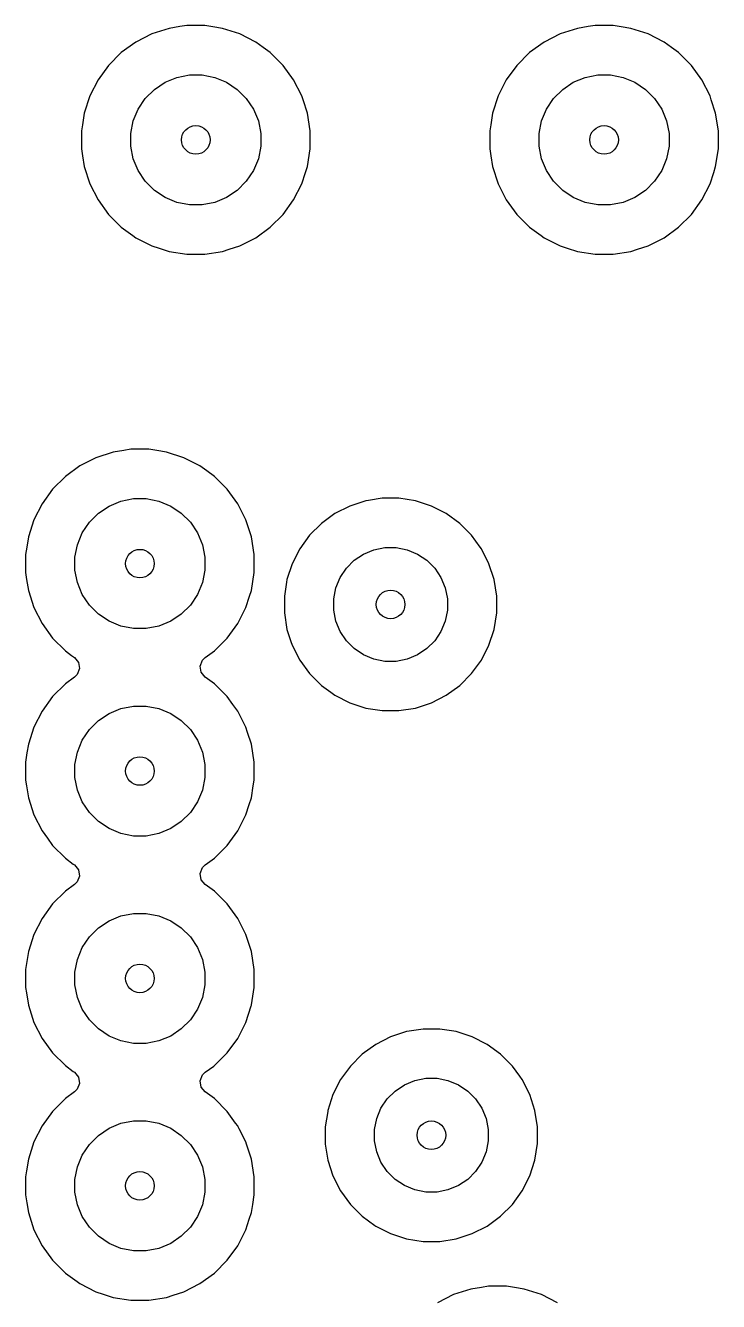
# Model space of a CAD drawing. Extents: x 70.6 to 149.6, y -117.6 to -52.5.
# Drawn here: x 104 to 112.49, y -85.78 to -70.15 of the extents above; entities that cross this region are included whole.
import ezdxf

# ---------------------------------------------------------------- set-up
doc = ezdxf.new("R2010")
doc.units = 0
doc.layers.add('BLACK', color=7, linetype='CONTINUOUS')

msp = doc.modelspace()

# ---------------------------------------------------------------- linework, layer by layer
at = {"layer": 'BLACK', "linetype": 'CONTINUOUS'}
for p, q in [((105.891026, -70.164464), (105.760383, -70.185155)), ((105.978118, -70.15067), (105.891026, -70.164464)), ((106.198562, -70.15067), (105.978118, -70.15067)), ((106.29533, -70.165996), (106.198562, -70.15067)), ((110.891026, -70.164464), (110.760383, -70.185155)), ((110.978118, -70.15067), (110.891026, -70.164464)), ((111.198562, -70.15067), (110.978118, -70.15067)), ((111.29533, -70.165996), (111.198562, -70.15067)), ((105.550733, -70.253275), (105.354316, -70.353355)), ((105.760383, -70.185155), (105.550733, -70.253275)), ((106.416296, -70.185155), (106.29533, -70.165996)), ((106.625946, -70.253275), (106.416296, -70.185155)), ((106.822363, -70.353355), (106.625946, -70.253275)), ((110.550733, -70.253275), (110.354316, -70.353355)), ((110.760383, -70.185155), (110.550733, -70.253275)), ((111.416296, -70.185155), (111.29533, -70.165996)), ((111.625946, -70.253275), (111.416296, -70.185155)), ((111.822363, -70.353355), (111.625946, -70.253275)), ((105.354315, -70.353356), (105.175976, -70.482927)), ((105.354316, -70.353355), (105.354315, -70.353356)), ((106.822364, -70.353356), (106.822363, -70.353355)), ((106.911533, -70.418141), (106.822364, -70.353356)), ((107.000705, -70.482928), (106.911533, -70.418141)), ((110.354315, -70.353356), (110.175976, -70.482927)), ((110.354316, -70.353355), (110.354315, -70.353356)), ((111.822364, -70.353356), (111.822363, -70.353355)), ((111.911533, -70.418141), (111.822364, -70.353356)), ((112.000705, -70.482928), (111.911533, -70.418141)), ((105.175973, -70.482929), (105.020099, -70.638803)), ((105.175976, -70.482927), (105.175973, -70.482929)), ((107.156582, -70.638805), (107.000705, -70.482928)), ((110.175973, -70.482929), (110.020099, -70.638803)), ((110.175976, -70.482927), (110.175973, -70.482929)), ((112.156582, -70.638805), (112.000705, -70.482928)), ((105.020097, -70.638806), (104.890526, -70.817145)), ((105.020099, -70.638803), (105.020097, -70.638806)), ((105.711223, -70.845633), (105.856112, -70.785618)), ((105.856112, -70.785618), (106.009926, -70.755022)), ((106.009926, -70.755022), (106.166754, -70.755022)), ((106.166754, -70.755022), (106.320568, -70.785618)), ((106.320568, -70.785618), (106.465457, -70.845633)), ((107.286155, -70.817148), (107.156582, -70.638805)), ((110.020097, -70.638806), (109.890526, -70.817145)), ((110.020099, -70.638803), (110.020097, -70.638806)), ((110.711223, -70.845633), (110.856112, -70.785618)), ((110.856112, -70.785618), (111.009926, -70.755022)), ((111.009926, -70.755022), (111.166754, -70.755022)), ((111.166754, -70.755022), (111.320568, -70.785618)), ((111.320568, -70.785618), (111.465457, -70.845633)), ((112.286155, -70.817148), (112.156582, -70.638805)), ((104.890525, -70.817146), (104.790445, -71.013563)), ((104.890526, -70.817145), (104.890525, -70.817146)), ((105.469932, -71.043655), (105.580825, -70.932762)), ((105.580825, -70.932762), (105.711223, -70.845633)), ((106.465457, -70.845633), (106.595855, -70.932762)), ((106.595855, -70.932762), (106.706748, -71.043655)), ((107.386235, -71.013564), (107.286155, -70.817148)), ((109.890525, -70.817146), (109.790445, -71.013563)), ((109.890526, -70.817145), (109.890525, -70.817146)), ((110.469932, -71.043655), (110.580825, -70.932762)), ((110.580825, -70.932762), (110.711223, -70.845633)), ((111.465457, -70.845633), (111.595855, -70.932762)), ((111.595855, -70.932762), (111.706748, -71.043655)), ((112.386235, -71.013564), (112.286155, -70.817148)), ((104.790445, -71.013563), (104.722325, -71.223213)), ((105.382803, -71.174053), (105.469932, -71.043655)), ((106.706748, -71.043655), (106.793877, -71.174053)), ((107.401062, -71.059198), (107.386235, -71.013564)), ((107.454354, -71.223213), (107.401062, -71.059198)), ((109.790445, -71.013563), (109.722325, -71.223213)), ((110.382803, -71.174053), (110.469932, -71.043655)), ((111.706748, -71.043655), (111.793877, -71.174053)), ((112.401062, -71.059198), (112.386235, -71.013564)), ((112.454354, -71.223213), (112.401062, -71.059198)), ((104.722325, -71.223213), (104.699335, -71.368371)), ((105.322788, -71.318942), (105.382803, -71.174053)), ((106.793877, -71.174053), (106.853892, -71.318942)), ((107.454354, -71.223218), (107.454354, -71.223213)), ((107.454355, -71.223219), (107.454354, -71.223218)), ((107.48884, -71.440948), (107.454355, -71.223219)), ((109.722325, -71.223213), (109.699335, -71.368371)), ((110.322788, -71.318942), (110.382803, -71.174053)), ((111.793877, -71.174053), (111.853892, -71.318942)), ((112.454354, -71.223218), (112.454354, -71.223213)), ((112.454355, -71.223219), (112.454354, -71.223218)), ((112.48884, -71.440948), (112.454355, -71.223219)), ((104.699335, -71.368371), (104.68784, -71.440948)), ((105.292192, -71.472756), (105.322788, -71.318942)), ((106.853892, -71.318942), (106.884488, -71.472756)), ((109.699335, -71.368371), (109.68784, -71.440948)), ((110.292192, -71.472756), (110.322788, -71.318942)), ((111.853892, -71.318942), (111.884488, -71.472756)), ((104.68784, -71.440948), (104.68784, -71.661392)), ((105.292192, -71.629584), (105.292192, -71.472756)), ((106.884488, -71.472756), (106.884488, -71.629584)), ((107.48884, -71.661392), (107.48884, -71.440948)), ((109.68784, -71.440948), (109.68784, -71.661392)), ((110.292192, -71.629584), (110.292192, -71.472756)), ((111.884488, -71.472756), (111.884488, -71.629584)), ((112.48884, -71.661392), (112.48884, -71.440948)), ((104.68784, -71.661392), (104.701341, -71.746635)), ((105.322788, -71.783398), (105.292192, -71.629584)), ((106.884488, -71.629584), (106.853892, -71.783398)), ((107.454355, -71.879121), (107.48884, -71.661392)), ((109.68784, -71.661392), (109.701341, -71.746635)), ((110.322788, -71.783398), (110.292192, -71.629584)), ((111.884488, -71.629584), (111.853892, -71.783398)), ((112.454355, -71.879121), (112.48884, -71.661392)), ((104.701341, -71.746635), (104.722325, -71.879126)), ((104.722325, -71.879126), (104.790445, -72.088776)), ((105.382803, -71.928287), (105.322788, -71.783398)), ((106.853892, -71.783398), (106.793877, -71.928287)), ((107.431708, -71.948822), (107.454354, -71.879126)), ((107.454354, -71.879126), (107.454355, -71.879121)), ((109.701341, -71.746635), (109.722325, -71.879126)), ((109.722325, -71.879126), (109.790445, -72.088776)), ((110.382803, -71.928287), (110.322788, -71.783398)), ((111.853892, -71.783398), (111.793877, -71.928287)), ((112.431708, -71.948822), (112.454354, -71.879126)), ((112.454354, -71.879126), (112.454355, -71.879121)), ((105.469932, -72.058685), (105.382803, -71.928287)), ((106.793877, -71.928287), (106.706748, -72.058685)), ((107.386235, -72.088776), (107.431708, -71.948822)), ((110.469932, -72.058685), (110.382803, -71.928287)), ((111.793877, -71.928287), (111.706748, -72.058685)), ((112.386235, -72.088776), (112.431708, -71.948822)), ((104.790445, -72.088776), (104.890525, -72.285193)), ((105.580825, -72.169578), (105.469932, -72.058685)), ((105.711223, -72.256707), (105.580825, -72.169578)), ((106.595855, -72.169578), (106.465457, -72.256707)), ((106.706748, -72.058685), (106.595855, -72.169578)), ((107.286155, -72.285192), (107.386235, -72.088776)), ((109.790445, -72.088776), (109.890525, -72.285193)), ((110.580825, -72.169578), (110.469932, -72.058685)), ((110.711223, -72.256707), (110.580825, -72.169578)), ((111.595855, -72.169578), (111.465457, -72.256707)), ((111.706748, -72.058685), (111.595855, -72.169578)), ((112.286155, -72.285192), (112.386235, -72.088776)), ((104.890525, -72.285193), (104.890526, -72.285194)), ((104.890526, -72.285194), (105.020098, -72.463535)), ((105.856112, -72.316722), (105.711223, -72.256707)), ((106.009926, -72.347318), (105.856112, -72.316722)), ((106.166754, -72.347318), (106.009926, -72.347318)), ((106.320568, -72.316722), (106.166754, -72.347318)), ((106.465457, -72.256707), (106.320568, -72.316722)), ((107.156582, -72.463535), (107.286155, -72.285192)), ((109.890525, -72.285193), (109.890526, -72.285194)), ((109.890526, -72.285194), (110.020098, -72.463535)), ((110.856112, -72.316722), (110.711223, -72.256707)), ((111.009926, -72.347318), (110.856112, -72.316722)), ((111.166754, -72.347318), (111.009926, -72.347318)), ((111.320568, -72.316722), (111.166754, -72.347318)), ((111.465457, -72.256707), (111.320568, -72.316722)), ((112.156582, -72.463535), (112.286155, -72.285192)), ((105.020098, -72.463535), (105.175975, -72.619412)), ((107.000705, -72.619412), (107.156582, -72.463535)), ((110.020098, -72.463535), (110.175975, -72.619412)), ((112.000705, -72.619412), (112.156582, -72.463535)), ((105.175975, -72.619412), (105.318965, -72.723299)), ((106.822362, -72.748985), (107.000705, -72.619412)), ((110.175975, -72.619412), (110.318965, -72.723299)), ((111.822362, -72.748985), (112.000705, -72.619412)), ((105.318965, -72.723299), (105.354315, -72.748983)), ((105.354315, -72.748983), (105.354316, -72.748984)), ((105.354316, -72.748984), (105.354318, -72.748985)), ((105.354318, -72.748985), (105.550734, -72.849065)), ((106.625946, -72.849065), (106.822362, -72.748985)), ((110.318965, -72.723299), (110.354315, -72.748983)), ((110.354315, -72.748983), (110.354316, -72.748984)), ((110.354316, -72.748984), (110.354318, -72.748985)), ((110.354318, -72.748985), (110.550734, -72.849065)), ((111.625946, -72.849065), (111.822362, -72.748985)), ((105.550734, -72.849065), (105.637852, -72.877371)), ((105.637852, -72.877371), (105.760383, -72.917184)), ((105.760383, -72.917184), (105.760388, -72.917184)), ((105.760388, -72.917184), (105.760389, -72.917185)), ((105.760389, -72.917185), (105.978118, -72.95167)), ((105.978118, -72.95167), (105.978122, -72.95167)), ((105.978122, -72.95167), (106.198558, -72.95167)), ((106.198558, -72.95167), (106.198562, -72.95167)), ((106.198562, -72.95167), (106.416291, -72.917185)), ((106.416291, -72.917185), (106.416292, -72.917184)), ((106.416292, -72.917184), (106.416296, -72.917184)), ((106.416296, -72.917184), (106.496896, -72.890995)), ((106.496896, -72.890995), (106.625946, -72.849065)), ((110.550734, -72.849065), (110.637852, -72.877371)), ((110.637852, -72.877371), (110.760383, -72.917184)), ((110.760383, -72.917184), (110.760388, -72.917184)), ((110.760388, -72.917184), (110.760389, -72.917185)), ((110.760389, -72.917185), (110.978118, -72.95167)), ((110.978118, -72.95167), (110.978122, -72.95167)), ((110.978122, -72.95167), (111.198558, -72.95167)), ((111.198558, -72.95167), (111.198562, -72.95167)), ((111.198562, -72.95167), (111.416291, -72.917185)), ((111.416291, -72.917185), (111.416292, -72.917184)), ((111.416292, -72.917184), (111.416296, -72.917184)), ((111.416296, -72.917184), (111.496896, -72.890995)), ((111.496896, -72.890995), (111.625946, -72.849065)), ((104.865733, -75.443275), (104.669316, -75.543355)), ((105.075383, -75.375155), (104.865733, -75.443275)), ((105.206026, -75.354464), (105.075383, -75.375155)), ((105.293118, -75.34067), (105.206026, -75.354464)), ((105.513562, -75.34067), (105.293118, -75.34067)), ((105.61033, -75.355996), (105.513562, -75.34067)), ((105.731296, -75.375155), (105.61033, -75.355996)), ((105.940946, -75.443275), (105.731296, -75.375155)), ((106.137363, -75.543355), (105.940946, -75.443275)), ((104.669315, -75.543356), (104.490976, -75.672927)), ((104.669316, -75.543355), (104.669315, -75.543356)), ((106.137364, -75.543356), (106.137363, -75.543355)), ((106.222211, -75.605001), (106.137364, -75.543356)), ((106.315705, -75.672928), (106.222211, -75.605001)), ((104.490973, -75.672929), (104.335099, -75.828803)), ((104.490976, -75.672927), (104.490973, -75.672929)), ((106.471582, -75.828805), (106.315705, -75.672928)), ((104.335097, -75.828806), (104.205526, -76.007145)), ((104.335099, -75.828803), (104.335097, -75.828806)), ((105.171112, -75.975618), (105.324926, -75.945022)), ((105.324926, -75.945022), (105.481754, -75.945022)), ((105.481754, -75.945022), (105.635568, -75.975618)), ((106.601155, -76.007148), (106.471582, -75.828805)), ((108.370988, -75.94067), (108.202503, -75.967355)), ((108.575692, -75.94067), (108.370988, -75.94067)), ((108.777874, -75.972693), (108.575692, -75.94067)), ((104.205525, -76.007146), (104.105445, -76.203563)), ((104.205526, -76.007145), (104.205525, -76.007146)), ((104.895825, -76.122762), (105.026223, -76.035633)), ((105.026223, -76.035633), (105.171112, -75.975618)), ((105.635568, -75.975618), (105.780457, -76.035633)), ((105.780457, -76.035633), (105.910855, -76.122762)), ((106.701235, -76.203564), (106.601155, -76.007148)), ((107.974115, -76.035952), (107.791727, -76.128884)), ((107.974127, -76.035948), (107.974115, -76.035952)), ((108.168805, -75.972693), (107.974127, -76.035948)), ((108.202503, -75.967355), (108.168805, -75.972693)), ((108.972559, -76.03595), (108.777874, -75.972693)), ((108.97256, -76.03595), (108.972559, -76.03595)), ((108.972564, -76.035952), (108.97256, -76.03595)), ((109.154952, -76.128884), (108.972564, -76.035952)), ((104.105445, -76.203563), (104.037325, -76.413213)), ((104.697803, -76.364053), (104.784932, -76.233655)), ((104.784932, -76.233655), (104.895825, -76.122762)), ((105.910855, -76.122762), (106.021748, -76.233655)), ((106.021748, -76.233655), (106.108877, -76.364053)), ((106.729541, -76.290682), (106.701235, -76.203564)), ((107.626119, -76.249205), (107.481375, -76.393949)), ((107.626127, -76.249198), (107.626119, -76.249205)), ((107.791727, -76.128884), (107.626127, -76.249198)), ((109.320552, -76.249198), (109.154952, -76.128884)), ((109.32056, -76.249205), (109.320552, -76.249198)), ((109.465304, -76.393949), (109.32056, -76.249205)), ((104.037325, -76.413213), (104.017372, -76.539194)), ((104.637788, -76.508942), (104.697803, -76.364053)), ((106.108877, -76.364053), (106.168892, -76.508942)), ((106.769354, -76.413213), (106.729541, -76.290682)), ((106.769354, -76.413218), (106.769354, -76.413213)), ((106.769355, -76.413219), (106.769354, -76.413218)), ((106.80384, -76.630948), (106.769355, -76.413219)), ((107.481368, -76.393957), (107.361054, -76.559557)), ((107.481375, -76.393949), (107.481368, -76.393957)), ((109.465311, -76.393957), (109.465304, -76.393949)), ((109.570832, -76.539196), (109.465311, -76.393957)), ((104.017372, -76.539194), (104.00284, -76.630948)), ((104.607192, -76.662756), (104.637788, -76.508942)), ((106.168892, -76.508942), (106.199488, -76.662756)), ((107.361054, -76.559557), (107.268122, -76.741945)), ((108.143362, -76.623825), (108.270141, -76.571312)), ((108.270141, -76.571312), (108.404728, -76.544541)), ((108.404728, -76.544541), (108.541952, -76.544541)), ((108.541952, -76.544541), (108.676539, -76.571312)), ((108.676539, -76.571312), (108.803318, -76.623825)), ((109.585627, -76.55956), (109.570832, -76.539196)), ((109.67856, -76.741951), (109.585627, -76.55956)), ((104.00284, -76.630948), (104.00284, -76.851392)), ((104.607192, -76.819584), (104.607192, -76.662756)), ((106.199488, -76.662756), (106.199488, -76.819584)), ((106.80384, -76.851392), (106.80384, -76.630948)), ((107.932233, -76.797095), (108.029265, -76.700063)), ((108.029265, -76.700063), (108.143362, -76.623825)), ((108.803318, -76.623825), (108.917415, -76.700063)), ((108.917415, -76.700063), (109.014447, -76.797095)), ((104.00284, -76.851392), (104.016341, -76.936635)), ((104.637788, -76.973398), (104.607192, -76.819584)), ((106.199488, -76.819584), (106.168892, -76.973398)), ((106.769355, -77.069121), (106.80384, -76.851392)), ((107.268118, -76.741957), (107.204863, -76.936635)), ((107.268122, -76.741945), (107.268118, -76.741957)), ((107.855995, -76.911192), (107.932233, -76.797095)), ((109.014447, -76.797095), (109.090685, -76.911192)), ((109.741817, -76.936636), (109.67856, -76.741951)), ((104.016341, -76.936635), (104.037325, -77.069126)), ((104.697803, -77.118287), (104.637788, -76.973398)), ((106.168892, -76.973398), (106.108877, -77.118287)), ((107.200024, -76.967189), (107.17284, -77.138818)), ((107.204863, -76.936635), (107.200024, -76.967189)), ((107.776711, -77.172558), (107.803482, -77.037971)), ((107.803482, -77.037971), (107.855995, -76.911192)), ((109.090685, -76.911192), (109.143198, -77.037971)), ((109.143198, -77.037971), (109.169969, -77.172558)), ((109.77384, -77.138818), (109.741817, -76.936636)), ((104.037325, -77.069126), (104.105445, -77.278776)), ((104.784932, -77.248685), (104.697803, -77.118287)), ((106.108877, -77.118287), (106.021748, -77.248685)), ((106.701235, -77.278776), (106.746709, -77.138818)), ((106.746709, -77.138818), (106.769355, -77.069121)), ((107.17284, -77.138818), (107.17284, -77.343522)), ((107.776711, -77.309782), (107.776711, -77.172558)), ((109.169969, -77.172558), (109.169969, -77.309782)), ((109.77384, -77.343522), (109.77384, -77.138818)), ((104.105445, -77.278776), (104.205525, -77.475193)), ((104.895825, -77.359578), (104.784932, -77.248685)), ((106.021748, -77.248685), (105.910855, -77.359578)), ((106.601155, -77.475192), (106.701235, -77.278776)), ((107.17284, -77.343522), (107.204863, -77.545704)), ((107.803482, -77.444369), (107.776711, -77.309782)), ((109.169969, -77.309782), (109.143198, -77.444369)), ((109.741817, -77.545704), (109.77384, -77.343522)), ((104.205525, -77.475193), (104.205526, -77.475194)), ((104.205526, -77.475194), (104.335098, -77.653535)), ((105.026223, -77.446707), (104.895825, -77.359578)), ((105.171112, -77.506722), (105.026223, -77.446707)), ((105.324926, -77.537318), (105.171112, -77.506722)), ((105.635568, -77.506722), (105.481754, -77.537318)), ((105.780457, -77.446707), (105.635568, -77.506722)), ((105.910855, -77.359578), (105.780457, -77.446707)), ((106.471582, -77.653535), (106.601155, -77.475192)), ((107.855995, -77.571148), (107.803482, -77.444369)), ((109.143198, -77.444369), (109.090685, -77.571148)), ((104.335098, -77.653535), (104.490975, -77.809412)), ((105.481754, -77.537318), (105.324926, -77.537318)), ((106.315705, -77.809412), (106.471582, -77.653535)), ((107.204863, -77.545704), (107.253351, -77.694936)), ((107.932233, -77.685245), (107.855995, -77.571148)), ((109.090685, -77.571148), (109.014447, -77.685245)), ((109.67856, -77.740389), (109.741817, -77.545704)), ((104.490975, -77.809412), (104.566247, -77.8641)), ((106.203923, -77.890626), (106.315698, -77.809417)), ((106.315697, -77.809417), (106.315705, -77.809412)), ((106.315698, -77.809417), (106.315697, -77.809417)), ((107.253351, -77.694936), (107.268118, -77.740382)), ((107.268118, -77.740382), (107.268122, -77.740394)), ((107.268122, -77.740394), (107.361054, -77.922782)), ((108.029265, -77.782277), (107.932233, -77.685245)), ((108.143362, -77.858515), (108.029265, -77.782277)), ((108.917415, -77.782277), (108.803318, -77.858515)), ((109.014447, -77.685245), (108.917415, -77.782277)), ((109.585627, -77.92278), (109.67856, -77.740389)), ((104.566247, -77.8641), (104.602757, -77.890626)), ((104.602757, -77.890626), (104.651295, -77.950566)), ((104.651295, -77.950566), (104.663361, -78.026745)), ((106.143318, -77.995596), (106.170958, -77.923591)), ((106.170958, -77.923591), (106.203923, -77.890626)), ((107.361054, -77.922782), (107.481368, -78.088382)), ((108.270141, -77.911028), (108.143362, -77.858515)), ((108.404728, -77.937799), (108.270141, -77.911028)), ((108.541952, -77.937799), (108.404728, -77.937799)), ((108.676539, -77.911028), (108.541952, -77.937799)), ((108.803318, -77.858515), (108.676539, -77.911028)), ((109.465306, -78.088389), (109.585627, -77.92278)), ((104.602757, -78.131714), (104.490976, -78.212927)), ((104.635721, -78.09875), (104.602757, -78.131714)), ((104.663361, -78.026745), (104.635721, -78.09875)), ((106.155384, -78.071775), (106.143318, -77.995596)), ((106.203923, -78.131714), (106.155384, -78.071775)), ((106.315698, -78.212922), (106.203923, -78.131714)), ((107.481368, -78.088382), (107.481375, -78.08839)), ((107.481375, -78.08839), (107.626119, -78.233134)), ((109.320559, -78.233136), (109.465306, -78.088389)), ((104.490973, -78.212929), (104.335099, -78.368803)), ((104.490976, -78.212927), (104.490973, -78.212929)), ((106.315704, -78.212927), (106.315698, -78.212922)), ((106.315705, -78.212928), (106.315704, -78.212927)), ((106.471582, -78.368805), (106.315705, -78.212928)), ((107.626119, -78.233134), (107.626127, -78.233141)), ((107.626127, -78.233141), (107.741544, -78.316995)), ((109.15495, -78.353457), (109.320559, -78.233136)), ((104.335097, -78.368806), (104.205526, -78.547145)), ((104.335099, -78.368803), (104.335097, -78.368806)), ((106.542824, -78.466862), (106.471582, -78.368805)), ((107.741544, -78.316995), (107.79173, -78.353457)), ((107.79173, -78.353457), (107.974121, -78.44639)), ((107.974121, -78.44639), (108.168806, -78.509647)), ((108.777874, -78.509647), (108.972559, -78.44639)), ((108.972559, -78.44639), (109.15495, -78.353457)), ((104.205525, -78.547146), (104.105445, -78.743563)), ((104.205526, -78.547145), (104.205525, -78.547146)), ((104.895825, -78.662762), (105.026223, -78.575633)), ((105.026223, -78.575633), (105.171112, -78.515618)), ((105.171112, -78.515618), (105.324926, -78.485022)), ((105.324926, -78.485022), (105.481754, -78.485022)), ((105.481754, -78.485022), (105.635568, -78.515618)), ((105.635568, -78.515618), (105.780457, -78.575633)), ((105.780457, -78.575633), (105.910855, -78.662762)), ((106.601148, -78.547139), (106.542824, -78.466862)), ((106.601155, -78.547148), (106.601148, -78.547139)), ((106.701235, -78.743564), (106.601155, -78.547148)), ((108.168806, -78.509647), (108.370988, -78.54167)), ((108.370988, -78.54167), (108.370993, -78.54167)), ((108.370993, -78.54167), (108.575687, -78.54167)), ((108.575687, -78.54167), (108.575692, -78.54167)), ((108.575692, -78.54167), (108.777874, -78.509647)), ((104.105445, -78.743563), (104.037325, -78.953213)), ((104.784932, -78.773655), (104.895825, -78.662762)), ((105.910855, -78.662762), (106.021748, -78.773655)), ((106.722705, -78.809644), (106.701235, -78.743564)), ((104.637788, -79.048942), (104.697803, -78.904053)), ((104.697803, -78.904053), (104.784932, -78.773655)), ((106.021748, -78.773655), (106.108877, -78.904053)), ((106.108877, -78.904053), (106.168892, -79.048942)), ((106.769354, -78.953213), (106.722705, -78.809644)), ((104.020445, -79.059794), (104.00284, -79.170948)), ((104.037325, -78.953213), (104.020445, -79.059794)), ((104.607192, -79.202756), (104.637788, -79.048942)), ((106.168892, -79.048942), (106.199488, -79.202756)), ((106.769354, -78.953218), (106.769354, -78.953213)), ((106.769355, -78.953219), (106.769354, -78.953218)), ((106.80384, -79.170948), (106.769355, -78.953219)), ((104.00284, -79.170948), (104.00284, -79.391392)), ((104.607192, -79.359584), (104.607192, -79.202756)), ((106.199488, -79.202756), (106.199488, -79.359584)), ((106.80384, -79.391392), (106.80384, -79.170948)), ((104.637788, -79.513398), (104.607192, -79.359584)), ((106.199488, -79.359584), (106.168892, -79.513398)), ((104.00284, -79.391392), (104.014142, -79.462749)), ((104.014142, -79.462749), (104.037325, -79.609126)), ((104.697803, -79.658287), (104.637788, -79.513398)), ((106.168892, -79.513398), (106.108877, -79.658287)), ((106.769354, -79.609126), (106.792538, -79.462749)), ((106.792538, -79.462749), (106.80384, -79.391392)), ((104.037325, -79.609126), (104.105445, -79.818776)), ((104.784932, -79.788685), (104.697803, -79.658287)), ((106.108877, -79.658287), (106.021748, -79.788685)), ((106.701235, -79.818776), (106.743165, -79.689726)), ((106.743165, -79.689726), (106.769354, -79.609126)), ((104.105445, -79.818776), (104.205525, -80.015193)), ((104.895825, -79.899578), (104.784932, -79.788685)), ((106.021748, -79.788685), (105.910855, -79.899578)), ((106.601155, -80.015192), (106.701235, -79.818776)), ((105.026223, -79.986707), (104.895825, -79.899578)), ((105.171112, -80.046722), (105.026223, -79.986707)), ((105.780457, -79.986707), (105.635568, -80.046722)), ((105.910855, -79.899578), (105.780457, -79.986707)), ((104.205525, -80.015193), (104.205526, -80.015194)), ((104.205526, -80.015194), (104.270311, -80.104363)), ((104.270311, -80.104363), (104.335098, -80.193535)), ((105.324926, -80.077318), (105.171112, -80.046722)), ((105.481754, -80.077318), (105.324926, -80.077318)), ((105.635568, -80.046722), (105.481754, -80.077318)), ((106.471582, -80.193535), (106.601155, -80.015192)), ((104.335098, -80.193535), (104.490975, -80.349412)), ((106.315705, -80.349412), (106.471582, -80.193535)), ((104.490975, -80.349412), (104.588255, -80.420089)), ((104.588255, -80.420089), (104.602757, -80.430626)), ((104.602757, -80.430626), (104.651295, -80.490566)), ((106.143318, -80.535596), (106.170958, -80.463591)), ((106.170958, -80.463591), (106.203923, -80.430626)), ((106.203923, -80.430626), (106.315698, -80.349417)), ((106.315697, -80.349417), (106.315705, -80.349412)), ((106.315698, -80.349417), (106.315697, -80.349417)), ((104.663361, -80.566745), (104.635721, -80.63875)), ((104.651295, -80.490566), (104.663361, -80.566745)), ((106.155384, -80.611775), (106.143318, -80.535596)), ((106.203923, -80.671714), (106.155384, -80.611775)), ((104.490973, -80.752929), (104.335099, -80.908803)), ((104.490976, -80.752927), (104.490973, -80.752929)), ((104.602757, -80.671714), (104.490976, -80.752927)), ((104.635721, -80.63875), (104.602757, -80.671714)), ((106.315698, -80.752922), (106.203923, -80.671714)), ((106.315704, -80.752927), (106.315698, -80.752922)), ((106.315705, -80.752928), (106.315704, -80.752927)), ((106.471582, -80.908805), (106.315705, -80.752928)), ((104.335097, -80.908806), (104.205526, -81.087145)), ((104.335099, -80.908803), (104.335097, -80.908806)), ((106.601155, -81.087148), (106.471582, -80.908805)), ((104.205525, -81.087146), (104.105445, -81.283563)), ((104.205526, -81.087145), (104.205525, -81.087146)), ((105.026223, -81.115633), (105.171112, -81.055618)), ((105.171112, -81.055618), (105.324926, -81.025022)), ((105.324926, -81.025022), (105.481754, -81.025022)), ((105.481754, -81.025022), (105.635568, -81.055618)), ((105.635568, -81.055618), (105.780457, -81.115633)), ((106.701235, -81.283564), (106.601155, -81.087148)), ((104.784932, -81.313655), (104.895825, -81.202762)), ((104.895825, -81.202762), (105.026223, -81.115633)), ((105.780457, -81.115633), (105.910855, -81.202762)), ((105.910855, -81.202762), (106.021748, -81.313655)), ((104.105445, -81.283563), (104.037325, -81.493213)), ((104.697803, -81.444053), (104.784932, -81.313655)), ((106.021748, -81.313655), (106.108877, -81.444053)), ((106.721504, -81.345948), (106.701235, -81.283564)), ((106.769354, -81.493213), (106.721504, -81.345948)), ((104.037325, -81.493213), (104.014335, -81.638371)), ((104.637788, -81.588942), (104.697803, -81.444053)), ((106.108877, -81.444053), (106.168892, -81.588942)), ((106.769354, -81.493218), (106.769354, -81.493213)), ((106.769355, -81.493219), (106.769354, -81.493218)), ((106.80384, -81.710948), (106.769355, -81.493219)), ((104.014335, -81.638371), (104.00284, -81.710948)), ((104.00284, -81.710948), (104.00284, -81.931392)), ((104.607192, -81.742756), (104.637788, -81.588942)), ((106.168892, -81.588942), (106.199488, -81.742756)), ((106.80384, -81.931392), (106.80384, -81.710948)), ((104.607192, -81.899584), (104.607192, -81.742756)), ((106.199488, -81.742756), (106.199488, -81.899584)), ((104.00284, -81.931392), (104.0131, -81.996172)), ((104.0131, -81.996172), (104.037325, -82.149126)), ((104.637788, -82.053398), (104.607192, -81.899584)), ((106.199488, -81.899584), (106.168892, -82.053398)), ((106.769954, -82.145336), (106.80384, -81.931392)), ((104.037325, -82.149126), (104.105445, -82.358776)), ((104.697803, -82.198287), (104.637788, -82.053398)), ((106.168892, -82.053398), (106.108877, -82.198287)), ((106.701235, -82.358776), (106.766773, -82.157069)), ((106.766773, -82.157069), (106.769354, -82.149126)), ((106.769354, -82.149126), (106.769954, -82.145336)), ((104.784932, -82.328685), (104.697803, -82.198287)), ((104.895825, -82.439578), (104.784932, -82.328685)), ((106.021748, -82.328685), (105.910855, -82.439578)), ((106.108877, -82.198287), (106.021748, -82.328685)), ((104.105445, -82.358776), (104.205525, -82.555193)), ((105.026223, -82.526707), (104.895825, -82.439578)), ((105.910855, -82.439578), (105.780457, -82.526707)), ((106.601155, -82.555192), (106.701235, -82.358776)), ((108.668805, -82.472693), (108.474127, -82.535948)), ((108.702503, -82.467355), (108.668805, -82.472693)), ((108.870988, -82.44067), (108.702503, -82.467355)), ((109.075692, -82.44067), (108.870988, -82.44067)), ((109.277874, -82.472693), (109.075692, -82.44067)), ((109.472559, -82.53595), (109.277874, -82.472693)), ((104.205525, -82.555193), (104.205526, -82.555194)), ((104.205526, -82.555194), (104.335098, -82.733535)), ((105.171112, -82.586722), (105.026223, -82.526707)), ((105.324926, -82.617318), (105.171112, -82.586722)), ((105.481754, -82.617318), (105.324926, -82.617318)), ((105.635568, -82.586722), (105.481754, -82.617318)), ((105.780457, -82.526707), (105.635568, -82.586722)), ((106.471582, -82.733535), (106.601155, -82.555192)), ((108.291727, -82.628884), (108.126127, -82.749198)), ((108.474115, -82.535952), (108.291727, -82.628884)), ((108.474127, -82.535948), (108.474115, -82.535952)), ((109.47256, -82.53595), (109.472559, -82.53595)), ((109.472564, -82.535952), (109.47256, -82.53595)), ((109.654952, -82.628884), (109.472564, -82.535952)), ((109.820552, -82.749198), (109.654952, -82.628884)), ((104.335098, -82.733535), (104.490975, -82.889412)), ((106.315705, -82.889412), (106.471582, -82.733535)), ((108.126119, -82.749205), (107.981375, -82.893949)), ((108.126127, -82.749198), (108.126119, -82.749205)), ((109.82056, -82.749205), (109.820552, -82.749198)), ((109.965304, -82.893949), (109.82056, -82.749205)), ((104.490975, -82.889412), (104.588255, -82.960089)), ((104.588255, -82.960089), (104.602757, -82.970626)), ((104.602757, -82.970626), (104.651295, -83.030566)), ((106.170958, -83.003591), (106.203923, -82.970626)), ((106.203923, -82.970626), (106.309449, -82.893957)), ((106.309449, -82.893957), (106.315705, -82.889412)), ((107.981368, -82.893957), (107.861054, -83.059557)), ((107.981375, -82.893949), (107.981368, -82.893957)), ((109.965311, -82.893957), (109.965304, -82.893949)), ((110.056148, -83.018985), (109.965311, -82.893957)), ((104.663361, -83.106745), (104.635721, -83.17875)), ((104.651295, -83.030566), (104.663361, -83.106745)), ((106.143318, -83.075596), (106.170958, -83.003591)), ((106.155384, -83.151775), (106.143318, -83.075596)), ((107.861054, -83.059557), (107.768122, -83.241945)), ((108.529265, -83.200063), (108.643362, -83.123825)), ((108.643362, -83.123825), (108.770141, -83.071312)), ((108.770141, -83.071312), (108.904728, -83.044541)), ((108.904728, -83.044541), (109.041952, -83.044541)), ((109.041952, -83.044541), (109.176539, -83.071312)), ((109.176539, -83.071312), (109.303318, -83.123825)), ((109.303318, -83.123825), (109.417415, -83.200063)), ((110.085627, -83.05956), (110.056148, -83.018985)), ((110.17856, -83.241951), (110.085627, -83.05956)), ((104.602757, -83.211714), (104.490976, -83.292927)), ((104.635721, -83.17875), (104.602757, -83.211714)), ((106.203923, -83.211714), (106.155384, -83.151775)), ((106.315698, -83.292922), (106.203923, -83.211714)), ((107.768118, -83.241957), (107.704863, -83.436635)), ((107.768122, -83.241945), (107.768118, -83.241957)), ((108.432233, -83.297095), (108.529265, -83.200063)), ((109.417415, -83.200063), (109.514447, -83.297095)), ((110.241817, -83.436636), (110.17856, -83.241951)), ((104.490973, -83.292929), (104.335099, -83.448803)), ((104.490976, -83.292927), (104.490973, -83.292929)), ((106.315704, -83.292927), (106.315698, -83.292922)), ((106.315705, -83.292928), (106.315704, -83.292927)), ((106.471582, -83.448805), (106.315705, -83.292928)), ((107.704863, -83.436635), (107.702935, -83.448806)), ((108.303482, -83.537971), (108.355995, -83.411192)), ((108.355995, -83.411192), (108.432233, -83.297095)), ((109.514447, -83.297095), (109.590685, -83.411192)), ((109.590685, -83.411192), (109.643198, -83.537971)), ((110.27384, -83.638818), (110.241817, -83.436636)), ((104.335097, -83.448806), (104.205526, -83.627145)), ((104.335099, -83.448803), (104.335097, -83.448806)), ((105.026223, -83.655633), (105.171112, -83.595618)), ((105.171112, -83.595618), (105.324926, -83.565022)), ((105.324926, -83.565022), (105.481754, -83.565022)), ((105.481754, -83.565022), (105.635568, -83.595618)), ((105.635568, -83.595618), (105.780457, -83.655633)), ((106.575469, -83.591795), (106.471582, -83.448805)), ((106.601153, -83.627145), (106.575469, -83.591795)), ((107.702935, -83.448806), (107.67284, -83.638818)), ((108.276711, -83.672558), (108.303482, -83.537971)), ((109.643198, -83.537971), (109.669969, -83.672558)), ((104.205525, -83.627146), (104.105445, -83.823563)), ((104.205526, -83.627145), (104.205525, -83.627146)), ((104.784932, -83.853655), (104.895825, -83.742762)), ((104.895825, -83.742762), (105.026223, -83.655633)), ((105.780457, -83.655633), (105.910855, -83.742762)), ((105.910855, -83.742762), (106.021748, -83.853655)), ((106.601157, -83.627151), (106.601153, -83.627145)), ((106.607102, -83.638818), (106.601157, -83.627151)), ((106.619655, -83.663455), (106.607102, -83.638818)), ((106.701235, -83.823564), (106.619655, -83.663455)), ((107.67284, -83.638818), (107.67284, -83.843522)), ((108.276711, -83.809782), (108.276711, -83.672558)), ((109.669969, -83.672558), (109.669969, -83.809782)), ((110.27384, -83.843522), (110.27384, -83.638818)), ((104.105445, -83.823563), (104.037325, -84.033213)), ((104.697803, -83.984053), (104.784932, -83.853655)), ((106.021748, -83.853655), (106.108877, -83.984053)), ((106.710367, -83.85167), (106.701235, -83.823564)), ((106.769354, -84.033213), (106.710367, -83.85167)), ((107.67284, -83.843522), (107.674131, -83.85167)), ((107.674131, -83.85167), (107.704863, -84.045704)), ((108.303482, -83.944369), (108.276711, -83.809782)), ((109.669969, -83.809782), (109.643198, -83.944369)), ((110.241817, -84.045704), (110.27384, -83.843522)), ((104.037325, -84.033213), (104.014335, -84.178371)), ((104.637788, -84.128942), (104.697803, -83.984053)), ((106.108877, -83.984053), (106.168892, -84.128942)), ((106.769354, -84.033218), (106.769354, -84.033213)), ((106.769355, -84.033219), (106.769354, -84.033218)), ((106.80384, -84.250948), (106.769355, -84.033219)), ((107.704863, -84.045704), (107.768118, -84.240382)), ((108.355995, -84.071148), (108.303482, -83.944369)), ((108.432233, -84.185245), (108.355995, -84.071148)), ((109.590685, -84.071148), (109.514447, -84.185245)), ((109.643198, -83.944369), (109.590685, -84.071148)), ((110.17856, -84.240389), (110.241817, -84.045704)), ((104.014335, -84.178371), (104.00284, -84.250948)), ((104.607192, -84.282756), (104.637788, -84.128942)), ((106.168892, -84.128942), (106.199488, -84.282756)), ((108.529265, -84.282277), (108.432233, -84.185245)), ((109.514447, -84.185245), (109.417415, -84.282277)), ((104.00284, -84.250948), (104.00284, -84.471392)), ((104.607192, -84.439584), (104.607192, -84.282756)), ((106.199488, -84.282756), (106.199488, -84.439584)), ((106.80384, -84.471392), (106.80384, -84.250948)), ((107.768118, -84.240382), (107.768122, -84.240394)), ((107.768122, -84.240394), (107.861054, -84.422782)), ((108.643362, -84.358515), (108.529265, -84.282277)), ((108.770141, -84.411028), (108.643362, -84.358515)), ((109.303318, -84.358515), (109.176539, -84.411028)), ((109.417415, -84.282277), (109.303318, -84.358515)), ((110.085627, -84.42278), (110.17856, -84.240389)), ((104.00284, -84.471392), (104.018166, -84.56816)), ((104.637788, -84.593398), (104.607192, -84.439584)), ((106.199488, -84.439584), (106.168892, -84.593398)), ((106.785309, -84.588389), (106.80384, -84.471392)), ((107.861054, -84.422782), (107.981368, -84.588382)), ((108.904728, -84.437799), (108.770141, -84.411028)), ((109.041952, -84.437799), (108.904728, -84.437799)), ((109.176539, -84.411028), (109.041952, -84.437799)), ((109.965306, -84.588389), (110.085627, -84.42278)), ((104.018166, -84.56816), (104.037325, -84.689126)), ((104.037325, -84.689126), (104.105445, -84.898776)), ((104.697803, -84.738287), (104.637788, -84.593398)), ((106.168892, -84.593398), (106.108877, -84.738287)), ((106.743165, -84.769726), (106.769354, -84.689126)), ((106.769354, -84.689126), (106.785309, -84.588389)), ((107.981368, -84.588382), (107.981375, -84.58839)), ((107.981375, -84.58839), (108.126119, -84.733134)), ((109.820559, -84.733136), (109.965306, -84.588389)), ((104.784932, -84.868685), (104.697803, -84.738287)), ((106.108877, -84.738287), (106.021748, -84.868685)), ((106.701235, -84.898776), (106.743165, -84.769726)), ((108.126119, -84.733134), (108.126127, -84.733141)), ((108.126127, -84.733141), (108.281938, -84.846343)), ((108.281938, -84.846343), (108.29173, -84.853457)), ((108.29173, -84.853457), (108.474121, -84.94639)), ((109.472559, -84.94639), (109.65495, -84.853457)), ((109.65495, -84.853457), (109.820559, -84.733136)), ((104.105445, -84.898776), (104.205525, -85.095193)), ((104.895825, -84.979578), (104.784932, -84.868685)), ((105.026223, -85.066707), (104.895825, -84.979578)), ((105.910855, -84.979578), (105.780457, -85.066707)), ((106.021748, -84.868685), (105.910855, -84.979578)), ((106.601155, -85.095192), (106.701235, -84.898776)), ((108.474121, -84.94639), (108.668806, -85.009647)), ((108.668806, -85.009647), (108.870988, -85.04167)), ((109.075692, -85.04167), (109.277874, -85.009647)), ((109.277874, -85.009647), (109.472559, -84.94639)), ((104.205525, -85.095193), (104.205526, -85.095194)), ((104.205526, -85.095194), (104.335098, -85.273535)), ((105.171112, -85.126722), (105.026223, -85.066707)), ((105.324926, -85.157318), (105.171112, -85.126722)), ((105.481754, -85.157318), (105.324926, -85.157318)), ((105.635568, -85.126722), (105.481754, -85.157318)), ((105.780457, -85.066707), (105.635568, -85.126722)), ((106.471582, -85.273535), (106.601155, -85.095192)), ((108.870988, -85.04167), (108.870993, -85.04167)), ((108.870993, -85.04167), (109.075687, -85.04167)), ((109.075687, -85.04167), (109.075692, -85.04167)), ((104.335098, -85.273535), (104.490975, -85.429412)), ((106.315705, -85.429412), (106.471582, -85.273535)), ((104.490975, -85.429412), (104.633965, -85.533299)), ((106.137362, -85.558985), (106.315705, -85.429412)), ((104.633965, -85.533299), (104.669315, -85.558983)), ((104.669315, -85.558983), (104.669316, -85.558984)), ((104.669316, -85.558984), (104.669318, -85.558985)), ((104.669318, -85.558985), (104.865734, -85.659065)), ((105.940946, -85.659065), (106.137362, -85.558985)), ((109.455383, -85.625155), (109.245733, -85.693275)), ((109.586026, -85.604464), (109.455383, -85.625155)), ((109.673118, -85.59067), (109.586026, -85.604464)), ((109.893562, -85.59067), (109.673118, -85.59067)), ((109.99033, -85.605996), (109.893562, -85.59067)), ((110.111296, -85.625155), (109.99033, -85.605996)), ((110.320946, -85.693275), (110.111296, -85.625155)), ((104.865734, -85.659065), (104.952852, -85.687371)), ((104.952852, -85.687371), (105.075383, -85.727184)), ((105.075383, -85.727184), (105.075388, -85.727184)), ((105.075388, -85.727184), (105.075389, -85.727185)), ((105.075389, -85.727185), (105.293118, -85.76167)), ((105.293118, -85.76167), (105.293122, -85.76167)), ((105.293122, -85.76167), (105.513558, -85.76167)), ((105.513558, -85.76167), (105.513562, -85.76167)), ((105.513562, -85.76167), (105.731291, -85.727185)), ((105.731291, -85.727185), (105.731292, -85.727184)), ((105.731292, -85.727184), (105.731296, -85.727184)), ((105.731296, -85.727184), (105.811896, -85.700995)), ((105.811896, -85.700995), (105.940946, -85.659065)), ((109.245733, -85.693275), (109.049316, -85.793355)), ((110.517363, -85.793355), (110.320946, -85.693275))]:
    msp.add_line(p, q, dxfattribs=at)
at = {"layer": 'BLACK'}
for centre in [(106.08834, -71.55117), (106.08834, -71.55117), (111.08834, -71.55117), (111.08834, -71.55117), (105.40334, -76.74117), (105.40334, -76.74117), (108.47334, -77.24117), (108.47334, -77.24117), (105.40334, -79.28117), (105.40334, -79.28117), (105.40334, -81.82117), (105.40334, -81.82117), (108.97334, -83.74117), (108.97334, -83.74117), (105.40334, -84.36117), (105.40334, -84.36117)]:
    msp.add_circle(centre, 0.175, dxfattribs=at)
at = {"layer": 'WHITE'}
for centre in [(106.08834, -71.55117), (111.08834, -71.55117), (105.40334, -76.74117), (108.47334, -77.24117), (105.40334, -79.28117), (105.40334, -81.82117), (108.97334, -83.74117), (105.40334, -84.36117)]:
    msp.add_circle(centre, 0.175, dxfattribs=at)

doc.saveas('drawing.dxf')
